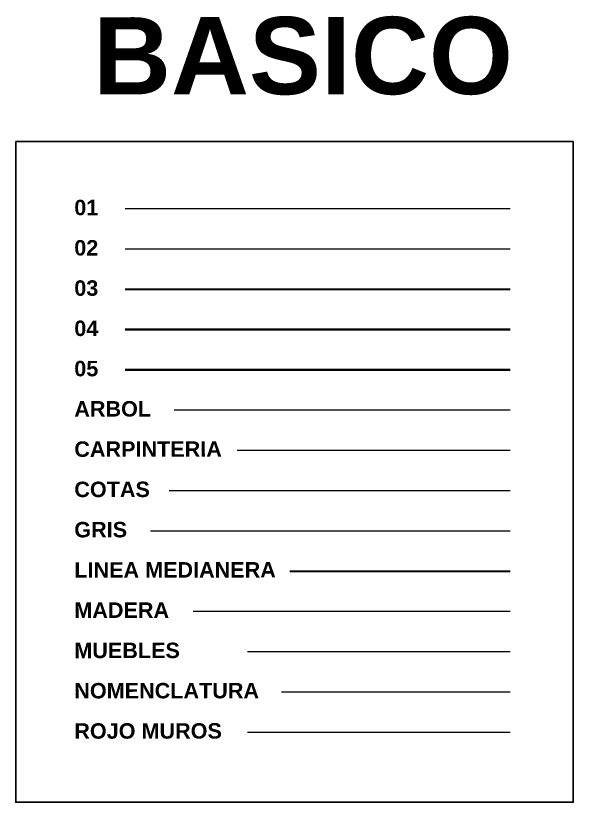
# Model space of a CAD drawing. Header units: millimetres. Extents: x 1434 to 1660, y 1457 to 1517.
# Drawn here: x 1433.91 to 1451.94, y 1490.7 to 1516.16 of the extents above; entities that cross this region are included whole.
import ezdxf

# ---------------------------------------------------------------- set-up
doc = ezdxf.new("R2010")
doc.units = ezdxf.units.MM
doc.linetypes.add('ACAD_ISO04W100', pattern=[30, 24, -3, 0, -3])
for name, color, linetype, lineweight in [('0.1', 50, 'Continuous', 0), ('0.2', 40, 'Continuous', 20), ('0.3', 30, 'Continuous', 30), ('0.4', 20, 'Continuous', 40), ('0.5', 10, 'Continuous', 40), ('arbol', 106, 'Continuous', 18), ('carpinterias', 140, 'Continuous', 9), ('cotas', 104, 'Continuous', 18), ('gris', 251, 'Continuous', 18), ('L.M.', 160, 'ACAD_ISO04W100', 30), ('madera', 35, 'Continuous', 18), ('muebles', 7, 'Continuous', 13), ('nomenclatura', 41, 'Continuous', 18), ('rojo muros', 232, 'Continuous', 18)]:
    doc.layers.add(name, color=color, linetype=linetype, lineweight=lineweight)
doc.styles.add('SANSSERIFBOLD', font='sasb____.pfb')

msp = doc.modelspace()

# ---------------------------------------------------------------- linework, layer by layer
msp.add_lwpolyline([(1433.91047, 1512.0859), (1451.94038, 1512.0859), (1451.94038, 1490.69636), (1433.91047, 1490.69636)], close=True)
at = {"layer": '0.1'}
msp.add_line((1437.44393, 1509.91547), (1449.90348, 1509.91547), dxfattribs=at)
at = {"layer": '0.2'}
msp.add_line((1437.44393, 1508.61189), (1449.90348, 1508.61189), dxfattribs=at)
at = {"layer": '0.3'}
msp.add_line((1437.44393, 1507.30831), (1449.90348, 1507.30831), dxfattribs=at)
at = {"layer": '0.4'}
msp.add_line((1437.44393, 1506.00473), (1449.90348, 1506.00473), dxfattribs=at)
at = {"layer": '0.5'}
msp.add_line((1437.44393, 1504.70115), (1449.90348, 1504.70115), dxfattribs=at)
at = {"layer": 'arbol'}
msp.add_line((1439.03825, 1503.39757), (1449.90348, 1503.39757), dxfattribs=at)
at = {"layer": 'carpinterias'}
msp.add_line((1441.07237, 1502.09399), (1449.90348, 1502.09399), dxfattribs=at)
at = {"layer": 'cotas'}
msp.add_line((1438.87332, 1500.79041), (1449.90348, 1500.79041), dxfattribs=at)
at = {"layer": 'gris'}
msp.add_line((1438.26858, 1499.48682), (1449.90348, 1499.48682), dxfattribs=at)
at = {"layer": 'L.M.'}
msp.add_line((1442.77663, 1498.18324), (1449.90348, 1498.18324), dxfattribs=at)
at = {"layer": 'madera'}
msp.add_line((1439.64298, 1496.87966), (1449.90348, 1496.87966), dxfattribs=at)
at = {"layer": 'muebles'}
msp.add_line((1441.40222, 1495.57608), (1449.90348, 1495.57608), dxfattribs=at)
at = {"layer": 'nomenclatura'}
msp.add_line((1442.50175, 1494.2725), (1449.90348, 1494.2725), dxfattribs=at)
at = {"layer": 'rojo muros'}
msp.add_line((1441.40222, 1492.96892), (1449.90348, 1492.96892), dxfattribs=at)

# ---------------------------------------------------------------- texts
at = {"layer": 'nomenclatura', "style": 'SANSSERIFBOLD'}
for s, height, p in [('BASICO', 2.5, (1436.41021, 1513.61272)), ('01', 0.5, (1435.80414, 1509.70057)), ('02', 0.5, (1435.80414, 1508.39699)), ('03', 0.5, (1435.80414, 1507.09341)), ('04', 0.5, (1435.80414, 1505.78983)), ('05', 0.5, (1435.80414, 1504.48625)), ('ARBOL', 0.5, (1435.80414, 1503.18267)), ('CARPINTERIA', 0.5, (1435.80414, 1501.87909)), ('COTAS', 0.5, (1435.80414, 1500.5755)), ('GRIS', 0.5, (1435.80414, 1499.27192)), ('LINEA MEDIANERA', 0.5, (1435.80414, 1497.96834)), ('MADERA', 0.5, (1435.80414, 1496.66476)), ('MUEBLES', 0.5, (1435.80414, 1495.36118)), ('NOMENCLATURA', 0.5, (1435.80414, 1494.0576)), ('ROJO MUROS', 0.5, (1435.80414, 1492.75402))]:
    msp.add_text(s, height=height, rotation=0.045722, dxfattribs=at).set_placement(p)

doc.saveas('drawing.dxf')
